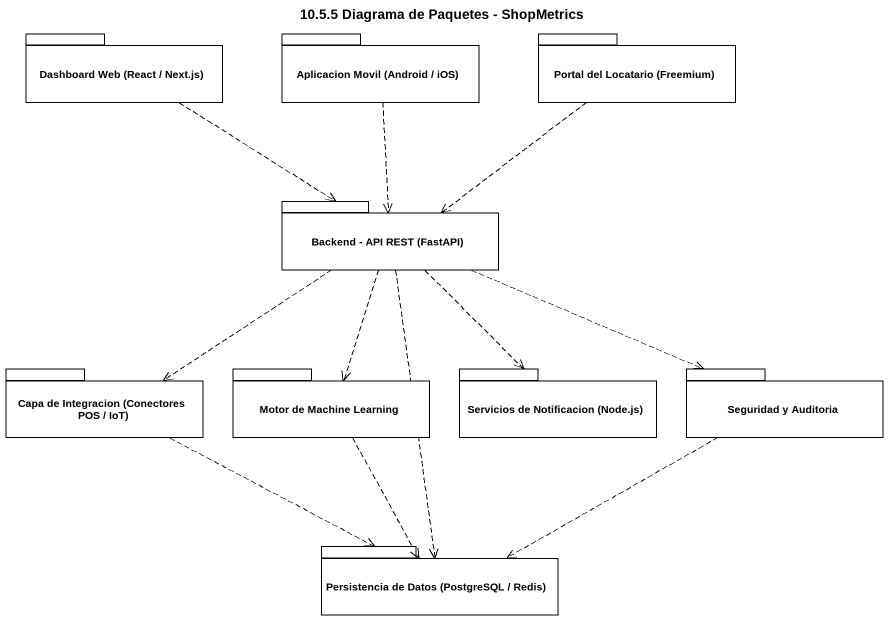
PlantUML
@startuml
title 10.5.5 Diagrama de Paquetes - ShopMetrics
package "Dashboard Web (React / Next.js)" as Dashboard_Web_React_Next_js {
}
package "Aplicacion Movil (Android / iOS)" as Aplicacion_Movil_Android_iOS {
}
package "Portal del Locatario (Freemium)" as Portal_del_Locatario {
}
package "Backend - API REST (FastAPI)" as Backend_API_REST_FastAPI {
}
package "Capa de Integracion (Conectores POS / IoT)" as Capa_de_Integracion {
}
package "Motor de Machine Learning" as Motor_de_Machine_Learning {
}
package "Servicios de Notificacion (Node.js)" as Servicios_de_Notificacion {
}
package "Seguridad y Auditoria" as Seguridad_y_Auditoria {
}
package "Persistencia de Datos (PostgreSQL / Redis)" as Persistencia_de_Datos {
}
Dashboard_Web_React_Next_js ..> Backend_API_REST_FastAPI
Aplicacion_Movil_Android_iOS ..> Backend_API_REST_FastAPI
Portal_del_Locatario ..> Backend_API_REST_FastAPI
Backend_API_REST_FastAPI .left.> Capa_de_Integracion
Backend_API_REST_FastAPI ..> Motor_de_Machine_Learning
Backend_API_REST_FastAPI ..> Servicios_de_Notificacion
Backend_API_REST_FastAPI .right.> Seguridad_y_Auditoria
Backend_API_REST_FastAPI ..> Persistencia_de_Datos
Capa_de_Integracion .right.> Persistencia_de_Datos
Motor_de_Machine_Learning ..> Persistencia_de_Datos
Seguridad_y_Auditoria .left.> Persistencia_de_Datos
@enduml
